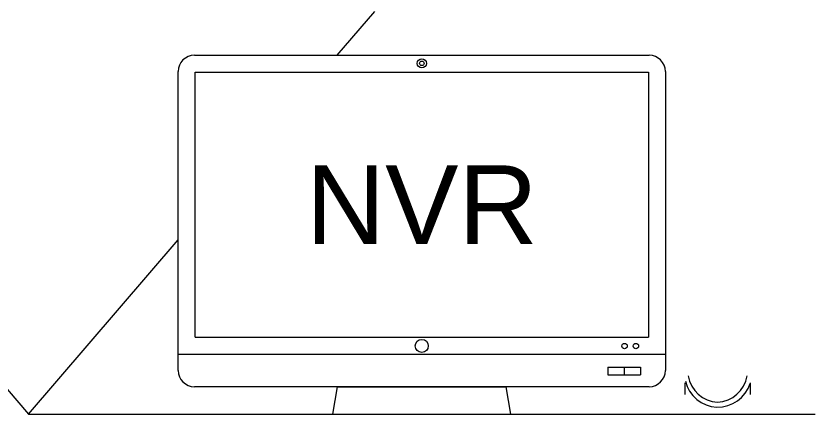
# Model space of a CAD drawing. Header units: millimetres. Extents: x 1256 to 2931, y 3298 to 3694.
# Drawn here: x 1450.9 to 1511.8, y 3506.2 to 3536.6 of the extents above; entities that cross this region are included whole.
import ezdxf

# ---------------------------------------------------------------- set-up
doc = ezdxf.new("R2010")
doc.units = ezdxf.units.MM
doc.layers.get('0').update_dxf_attribs({"color": 250, "lineweight": 5})
for name, color, linetype, lineweight in [('(B) 1U - NVR', 250, 'Continuous', 5), ('Pantalla Rack', 250, 'Continuous', 5), ('Rack 1 - 2', 250, 'Continuous', 5)]:
    doc.layers.add(name, color=color, linetype=linetype, lineweight=lineweight)
doc.styles.get("Standard").update_dxf_attribs({"font": 'Arial.ttf'})

# ---------------------------------------------------------------- blocks, each defined once
blk = doc.blocks.new('MOUSE FRONTAL')
at = {"color": 250}
for p, q in [((-0.03329, 0.02004), (-0.03327, 0.03198)), ((0.03327, 0.03187), (0.03329, 0.02004)), ((-0.01329, 0), (0.01329, 0))]:
    blk.add_line(p, q, dxfattribs=at)
for centre, radius, start, end in [((0.00042, 0.04151), 0.03438, 192.91762, 342.8701), ((0.00192, 0.04488), 0.03284, 190.31373, 266.56712), ((-0.00211, 0.04488), 0.03284, 273.43288, 349.68627)]:
    blk.add_arc(centre, radius, start, end, dxfattribs=at)
blk = doc.blocks.new('MONITOR FRONTAL')
at = {"color": 250}
for p, q in [((-0.23333, 0.36802), (0.23333, 0.36802)), ((-0.25, 0.04469), (-0.25, 0.35135)), ((-0.2325, 0.07885), (-0.2325, 0.35052)), ((-0.2325, 0.35052), (0.2325, 0.35052)), ((0.2325, 0.35052), (0.2325, 0.07885)), ((0.25, 0.35135), (0.25, 0.04469)), ((-0.2325, 0.07885), (0.2325, 0.07885)), ((-0.25, 0.06135), (0.25, 0.06135)), ((0.19073, 0.048), (0.22448, 0.048)), ((0.19073, 0.048), (0.19073, 0.04011)), ((0.20761, 0.048), (0.20761, 0.04011)), ((0.22448, 0.048), (0.22448, 0.04011)), ((0.19073, 0.04011), (0.22448, 0.04011)), ((0.23333, 0.02802), (-0.23333, 0.02802)), ((-0.0913, 0), (-0.08647, 0.02802)), ((-0.08647, 0.02802), (0.08647, 0.02802)), ((0.0913, 0), (0.08647, 0.02802)), ((-0.0913, 0), (0.0913, 0)), ((-0.0913, 0), (0.0913, 0))]:
    blk.add_line(p, q, dxfattribs=at)
for centre, radius in [((0, 0.35969), 0.00476), ((0, 0.35969), 0.00235), ((0, 0.06986), 0.00667), ((0.20805, 0.06973), 0.00276), ((0.21966, 0.06973), 0.00276)]:
    blk.add_circle(centre, radius, dxfattribs=at)
for centre, start, end in [((-0.23333, 0.35135), 90, 180), ((0.23333, 0.35135), 0, 90), ((-0.23333, 0.04469), 180, 270), ((0.23333, 0.04469), 270, 0)]:
    blk.add_arc(centre, 0.01667, start, end, dxfattribs=at)

msp = doc.modelspace()

# ---------------------------------------------------------------- linework, layer by layer
at = {"layer": '(B) 1U - NVR'}
for p, q in [((1400.764, 3565.491), (1451.818, 3506.239)), ((1451.818, 3506.239), (1463.232, 3519.518))]:
    msp.add_line(p, q, dxfattribs=at)
msp.add_line((1478.212, 3536.946), (1475.336, 3533.6))
at = {"layer": 'Rack 1 - 2'}
msp.add_line((1451.818, 3506.239), (1511.818, 3506.239), dxfattribs=at)

# ---------------------------------------------------------------- block references
at = {"layer": 'Pantalla Rack', "xscale": 74.34576990001176, "yscale": 74.34576990001176, "zscale": 74.34576990001176}
msp.add_blockref('MONITOR FRONTAL', (1481.818, 3506.239), dxfattribs=at)
at = {"layer": 'Pantalla Rack', "color": 250, "xscale": 74.34576990001176, "yscale": 74.34576990001176, "zscale": 74.34576990001176}
msp.add_blockref('MOUSE FRONTAL', (1504.392, 3506.239), dxfattribs=at)

# ---------------------------------------------------------------- texts
at = {"layer": 'Pantalla Rack', "insert": (1481.818, 3522.2), "char_height": 6, "attachment_point": 5}
msp.add_mtext_dynamic_manual_height_columns('NVR', width=34.63274, gutter_width=5, heights=[0], dxfattribs=at)

doc.saveas('drawing.dxf')
